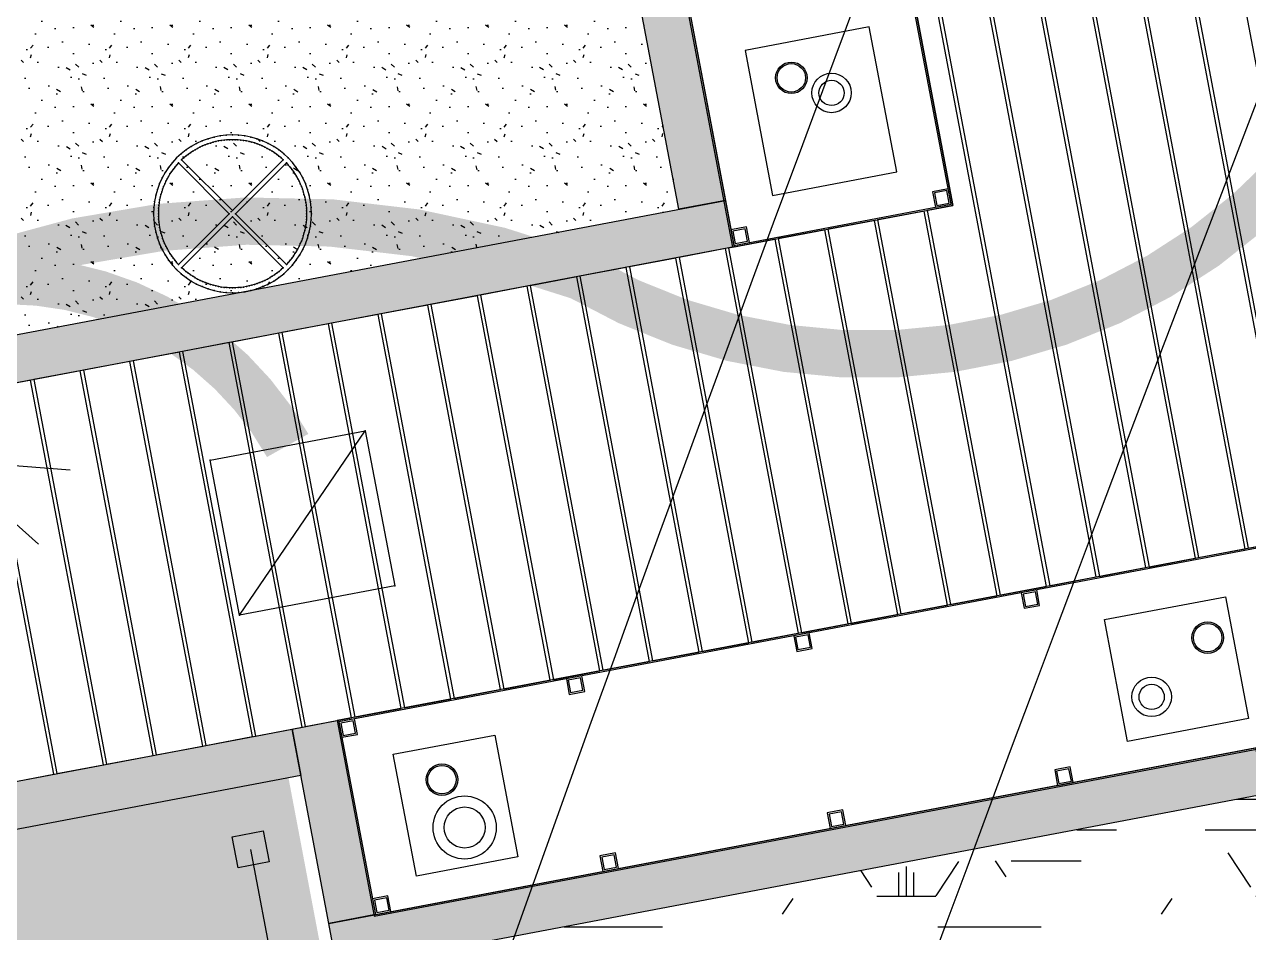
# Model space of a CAD drawing. Header units: metres. Extents: x 1841041 to 1841282, y 5171502 to 5171751.
# Drawn here: x 1841187.043 to 1841190.92, y 5171552.328 to 5171555.205 of the extents above; entities that cross this region are included whole.
import ezdxf
from ezdxf.lldxf.tags import DXFTag

# ---------------------------------------------------------------- set-up
doc = ezdxf.new("R2010")
doc.units = ezdxf.units.M
doc.header["$PDSIZE"] = -0.004
for name, color, linetype, true_color in [('DWG_280-140115-P - Général', 7, 'Continuous', 0x999999), ('SA - ARRO-emmerg', 4, 'Continuous', 0x00ffff), ('SA - Bastaing bois', 7, 'Continuous', 0x993300), ('SA - EBC', 7, 'Continuous', 0x4f7f3f), ('SA - ECL-emmerg', 6, 'Continuous', 0xff00ff), ('SA - ECL-réso', 6, 'Eclairage public', 0xff00ff), ('SA - Limite terrain', 1, 'LIMITE_CADASTRALE', 0xff0000), ('SA - platelage bois', 7, 'Continuous', 0x993300), ('SA - Sedum', 7, 'Continuous', 0x808000), ('SA - vivaces 1', 7, 'Continuous', 0x3366ff), ('SA - vivaces 6', 7, 'Continuous', 0x99cc00)]:
    doc.layers.add(name, color=color, linetype=linetype, true_color=true_color)
doc.layers.add('SA - Bâtiment C', color=7, linetype='Continuous')
doc.layers.add('SA - habillage acier', color=7, linetype='Continuous')
doc.styles.add('Lignes', font='arial.ttf', dxfattribs={"height": 0.35})
tags = doc.linetypes.add('CACHE2', pattern=[4.7625, 3.175, -1.5875]).pattern_tags.tags
tags[6:7] = [DXFTag(74, 4), DXFTag(75, 0), DXFTag(340, '0'), DXFTag(46, 0.0), DXFTag(50, 0.0), DXFTag(44, 0.0), DXFTag(45, 0.0)]
tags[4:5] = [DXFTag(74, 4), DXFTag(75, 0), DXFTag(340, '0'), DXFTag(46, 0.0), DXFTag(50, 0.0), DXFTag(44, 0.0), DXFTag(45, 0.0)]
tags = doc.linetypes.add('Eclairage public', pattern='A,5,-0.25,["ECL",Lignes,S=1,R=0,X=0,Y=-0.18],-1.25', length=6.5).pattern_tags.tags
tags[15:16] = [DXFTag(74, 4), DXFTag(75, 0), DXFTag(340, '0'), DXFTag(46, 0.0), DXFTag(50, 0.0), DXFTag(44, 0.0), DXFTag(45, 0.0)]
tags[4:5] = [DXFTag(74, 4), DXFTag(75, 0), DXFTag(340, '0'), DXFTag(46, 0.0), DXFTag(50, 0.0), DXFTag(44, 0.0), DXFTag(45, 0.0)]
tags = doc.linetypes.add('LIMITE_CADASTRALE', pattern=[13, 8, -2, 1, -2]).pattern_tags.tags
tags[10:11] = [DXFTag(74, 4), DXFTag(75, 0), DXFTag(340, '0'), DXFTag(46, 0.0), DXFTag(50, 0.0), DXFTag(44, 0.0), DXFTag(45, 0.0)]
tags[8:9] = [DXFTag(74, 4), DXFTag(75, 0), DXFTag(340, '0'), DXFTag(46, 0.0), DXFTag(50, 0.0), DXFTag(44, 0.0), DXFTag(45, 0.0)]
tags[6:7] = [DXFTag(74, 4), DXFTag(75, 0), DXFTag(340, '0'), DXFTag(46, 0.0), DXFTag(50, 0.0), DXFTag(44, 0.0), DXFTag(45, 0.0)]
tags[4:5] = [DXFTag(74, 4), DXFTag(75, 0), DXFTag(340, '0'), DXFTag(46, 0.0), DXFTag(50, 0.0), DXFTag(44, 0.0), DXFTag(45, 0.0)]
tags = doc.linetypes.add('STYLE_15', pattern=[0.833312, 0.5, -0.166624, 0.055544, -0.111144]).pattern_tags.tags
tags[10:11] = [DXFTag(74, 4), DXFTag(75, 0), DXFTag(340, '0'), DXFTag(46, 0.0), DXFTag(50, 0.0), DXFTag(44, 0.0), DXFTag(45, 0.0)]
tags[8:9] = [DXFTag(74, 4), DXFTag(75, 0), DXFTag(340, '0'), DXFTag(46, 0.0), DXFTag(50, 0.0), DXFTag(44, 0.0), DXFTag(45, 0.0)]
tags[6:7] = [DXFTag(74, 4), DXFTag(75, 0), DXFTag(340, '0'), DXFTag(46, 0.0), DXFTag(50, 0.0), DXFTag(44, 0.0), DXFTag(45, 0.0)]
tags[4:5] = [DXFTag(74, 4), DXFTag(75, 0), DXFTag(340, '0'), DXFTag(46, 0.0), DXFTag(50, 0.0), DXFTag(44, 0.0), DXFTag(45, 0.0)]

# ---------------------------------------------------------------- blocks, each defined once
blk = doc.blocks.new('Robinet quart de tour')
at = {"color": 0, "linetype": 'ByBlock', "flags": 128}
for points in [[(0.25, 0), (0.2492, 0.0196), (0.2469, 0.0391), (0.2431, 0.0584), (0.2377, 0.0773), (0.2309, 0.0957), (0.2227, 0.1135), (0.2131, 0.1306), (0.2022, 0.147), (0.1901, 0.1624), (0.1767, 0.1768), (0.1623, 0.1901), (0.1469, 0.2023), (0.1306, 0.2132), (0.1135, 0.2228), (0.0956, 0.231), (0.0772, 0.2378), (0.0583, 0.2431), (0.0391, 0.2469), (0.0196, 0.2492), (0, 0.25), (-0.0196, 0.2492), (-0.0391, 0.2469), (-0.0584, 0.2431), (-0.0773, 0.2378), (-0.0957, 0.231), (-0.1135, 0.2228), (-0.1306, 0.2132), (-0.147, 0.2023), (-0.1624, 0.1901), (-0.1768, 0.1768), (-0.1901, 0.1624), (-0.2023, 0.147), (-0.2132, 0.1306), (-0.2228, 0.1135), (-0.231, 0.0957), (-0.2378, 0.0773), (-0.2431, 0.0584), (-0.2469, 0.0391), (-0.2492, 0.0196), (-0.25, 0), (-0.2492, -0.0196), (-0.2469, -0.0391), (-0.2431, -0.0583), (-0.2378, -0.0772), (-0.231, -0.0956), (-0.2228, -0.1135), (-0.2132, -0.1306), (-0.2023, -0.1469), (-0.1901, -0.1623), (-0.1768, -0.1767), (-0.1624, -0.1901), (-0.147, -0.2022), (-0.1306, -0.2131), (-0.1135, -0.2227), (-0.0957, -0.2309), (-0.0773, -0.2377), (-0.0584, -0.2431), (-0.0391, -0.2469), (-0.0196, -0.2492), (0, -0.25), (0.0196, -0.2492), (0.0391, -0.2469), (0.0583, -0.2431), (0.0772, -0.2377), (0.0956, -0.2309), (0.1135, -0.2227), (0.1306, -0.2131), (0.1469, -0.2022), (0.1623, -0.1901), (0.1767, -0.1767), (0.1901, -0.1623), (0.2022, -0.1469), (0.2131, -0.1306), (0.2227, -0.1135), (0.2309, -0.0956), (0.2377, -0.0772), (0.2431, -0.0583), (0.2469, -0.0391), (0.2492, -0.0196)], [(-0.1609, 0.1709), (-0.0002, 0.0102), (0.1607, 0.1711), (0.1541, 0.177), (0.1473, 0.1827), (0.1403, 0.1882), (0.1331, 0.1933), (0.1257, 0.1982), (0.1182, 0.2028), (0.1104, 0.2071), (0.1025, 0.2111), (0.0945, 0.2149), (0.0863, 0.2183), (0.078, 0.2214), (0.0696, 0.2242), (0.0611, 0.2266), (0.0525, 0.2288), (0.0439, 0.2306), (0.0351, 0.2321), (0.0264, 0.2333), (0.0175, 0.2341), (0.0087, 0.2346), (-0.0002, 0.2347), (-0.009, 0.2346), (-0.0179, 0.2341), (-0.0267, 0.2332), (-0.0355, 0.2321), (-0.0442, 0.2306), (-0.0529, 0.2287), (-0.0615, 0.2266), (-0.07, 0.2241), (-0.0784, 0.2213), (-0.0867, 0.2182), (-0.0948, 0.2147), (-0.1029, 0.211), (-0.1107, 0.207), (-0.1185, 0.2027), (-0.126, 0.1981), (-0.1334, 0.1932), (-0.1406, 0.188), (-0.1476, 0.1825), (-0.1544, 0.1768)], [(-0.1711, -0.1607), (-0.0102, 0.0002), (-0.1709, 0.1609), (-0.1768, 0.1544), (-0.1825, 0.1476), (-0.188, 0.1406), (-0.1932, 0.1334), (-0.1981, 0.126), (-0.2027, 0.1185), (-0.207, 0.1107), (-0.211, 0.1029), (-0.2147, 0.0948), (-0.2182, 0.0867), (-0.2213, 0.0784), (-0.2241, 0.07), (-0.2266, 0.0615), (-0.2287, 0.0529), (-0.2306, 0.0442), (-0.2321, 0.0355), (-0.2332, 0.0267), (-0.2341, 0.0179), (-0.2346, 0.009), (-0.2347, 0.0002), (-0.2346, -0.0087), (-0.2341, -0.0175), (-0.2333, -0.0264), (-0.2321, -0.0351), (-0.2306, -0.0439), (-0.2288, -0.0525), (-0.2266, -0.0611), (-0.2242, -0.0696), (-0.2214, -0.078), (-0.2183, -0.0863), (-0.2149, -0.0945), (-0.2111, -0.1025), (-0.2071, -0.1104), (-0.2028, -0.1182), (-0.1982, -0.1257), (-0.1933, -0.1331), (-0.1882, -0.1403), (-0.1827, -0.1473), (-0.177, -0.1541)], [(0.1709, 0.1609), (0.1768, 0.1544), (0.1825, 0.1476), (0.188, 0.1406), (0.1931, 0.1334), (0.198, 0.126), (0.2026, 0.1184), (0.207, 0.1107), (0.211, 0.1028), (0.2147, 0.0948), (0.2182, 0.0866), (0.2213, 0.0783), (0.2241, 0.0699), (0.2265, 0.0614), (0.2287, 0.0528), (0.2305, 0.0441), (0.232, 0.0353), (0.2332, 0.0266), (0.234, 0.0177), (0.2345, 0.0089), (0.2347, 0), (0.2345, -0.0088), (0.234, -0.0177), (0.2332, -0.0265), (0.232, -0.0353), (0.2305, -0.044), (0.2287, -0.0527), (0.2265, -0.0613), (0.2241, -0.0698), (0.2213, -0.0782), (0.2182, -0.0865), (0.2147, -0.0947), (0.211, -0.1028), (0.207, -0.1107), (0.2026, -0.1184), (0.198, -0.126), (0.1931, -0.1333), (0.188, -0.1405), (0.1825, -0.1475), (0.1768, -0.1543), (0.1709, -0.1609), (0.0099, 0)], [(0.1609, -0.1709), (0.1543, -0.1768), (0.1475, -0.1825), (0.1405, -0.188), (0.1333, -0.1931), (0.126, -0.198), (0.1184, -0.2026), (0.1107, -0.207), (0.1028, -0.211), (0.0947, -0.2147), (0.0865, -0.2182), (0.0782, -0.2213), (0.0698, -0.2241), (0.0613, -0.2265), (0.0527, -0.2287), (0.044, -0.2305), (0.0353, -0.232), (0.0265, -0.2332), (0.0177, -0.234), (0.0088, -0.2345), (0, -0.2347), (-0.0089, -0.2345), (-0.0177, -0.234), (-0.0266, -0.2332), (-0.0353, -0.232), (-0.0441, -0.2305), (-0.0528, -0.2287), (-0.0614, -0.2265), (-0.0699, -0.2241), (-0.0783, -0.2213), (-0.0866, -0.2182), (-0.0948, -0.2147), (-0.1028, -0.211), (-0.1107, -0.207), (-0.1184, -0.2026), (-0.126, -0.198), (-0.1334, -0.1931), (-0.1406, -0.188), (-0.1476, -0.1825), (-0.1544, -0.1768), (-0.1609, -0.1709), (0, -0.0099)]]:
    blk.add_lwpolyline(points, close=True, dxfattribs=at)
at = {"color": 0, "linetype": 'ByBlock'}
for p in [(-0.0773, 0.2378), (-0.0773, 0.2378), (-0.0584, 0.2431), (-0.0584, 0.2431), (-0.0391, 0.2469), (-0.0391, 0.2469), (-0.0267, 0.2332), (-0.0267, 0.2332), (-0.0196, 0.2492), (-0.0196, 0.2492), (-0.0179, 0.2341), (-0.0179, 0.2341), (-0.009, 0.2346), (-0.009, 0.2346), (-0.0002, 0.2347), (-0.0002, 0.2347), (0, 0.25), (0, 0.25), (0.0087, 0.2346), (0.0087, 0.2346), (0.0175, 0.2341), (0.0175, 0.2341), (0.0196, 0.2492), (0.0196, 0.2492), (0.0264, 0.2333), (0.0264, 0.2333), (0.0391, 0.2469), (0.0391, 0.2469), (0.0583, 0.2431), (0.0583, 0.2431), (0.0772, 0.2378), (0.0772, 0.2378), (-0.147, 0.2023), (-0.147, 0.2023), (-0.1306, 0.2132), (-0.1306, 0.2132), (-0.126, 0.1981), (-0.126, 0.1981), (-0.1185, 0.2027), (-0.1185, 0.2027), (-0.1135, 0.2228), (-0.1135, 0.2228), (-0.1107, 0.207), (-0.1107, 0.207), (-0.1029, 0.211), (-0.1029, 0.211), (-0.0957, 0.231), (-0.0957, 0.231), (-0.0948, 0.2147), (-0.0948, 0.2147), (-0.0867, 0.2182), (-0.0867, 0.2182), (-0.0784, 0.2213), (-0.0784, 0.2213), (-0.07, 0.2241), (-0.07, 0.2241), (-0.0615, 0.2266), (-0.0615, 0.2266), (-0.0529, 0.2287), (-0.0529, 0.2287), (-0.0442, 0.2306), (-0.0442, 0.2306), (-0.0355, 0.2321), (-0.0355, 0.2321), (0.0351, 0.2321), (0.0351, 0.2321), (0.0439, 0.2306), (0.0439, 0.2306), (0.0525, 0.2288), (0.0525, 0.2288), (0.0611, 0.2266), (0.0611, 0.2266), (0.0696, 0.2242), (0.0696, 0.2242), (0.078, 0.2214), (0.078, 0.2214), (0.0863, 0.2183), (0.0863, 0.2183), (0.0945, 0.2149), (0.0945, 0.2149), (0.0956, 0.231), (0.0956, 0.231), (0.1025, 0.2111), (0.1025, 0.2111), (0.1104, 0.2071), (0.1104, 0.2071), (0.1135, 0.2228), (0.1135, 0.2228), (0.1182, 0.2028), (0.1182, 0.2028), (0.1257, 0.1982), (0.1257, 0.1982), (0.1306, 0.2132), (0.1306, 0.2132), (0.1469, 0.2023), (0.1469, 0.2023), (-0.1901, 0.1624), (-0.1901, 0.1624), (-0.1768, 0.1768), (-0.1768, 0.1768), (-0.1709, 0.1609), (-0.1709, 0.1609), (-0.1624, 0.1901), (-0.1624, 0.1901), (-0.1609, 0.1709), (-0.1609, 0.1709), (-0.1544, 0.1768), (-0.1544, 0.1768), (-0.1476, 0.1825), (-0.1476, 0.1825), (-0.1406, 0.188), (-0.1406, 0.188), (-0.1334, 0.1932), (-0.1334, 0.1932), (0.1331, 0.1933), (0.1331, 0.1933), (0.1403, 0.1882), (0.1403, 0.1882), (0.1473, 0.1827), (0.1473, 0.1827), (0.1541, 0.177), (0.1541, 0.177), (0.1607, 0.1711), (0.1607, 0.1711), (0.1623, 0.1901), (0.1623, 0.1901), (0.1709, 0.1609), (0.1709, 0.1609), (0.1767, 0.1768), (0.1767, 0.1768), (0.1901, 0.1624), (0.1901, 0.1624), (-0.2132, 0.1306), (-0.2132, 0.1306), (-0.2027, 0.1185), (-0.2027, 0.1185), (-0.2023, 0.147), (-0.2023, 0.147), (-0.1981, 0.126), (-0.1981, 0.126), (-0.1932, 0.1334), (-0.1932, 0.1334), (-0.188, 0.1406), (-0.188, 0.1406), (-0.1825, 0.1476), (-0.1825, 0.1476), (-0.1768, 0.1544), (-0.1768, 0.1544), (0.1768, 0.1544), (0.1768, 0.1544), (0.1825, 0.1476), (0.1825, 0.1476), (0.188, 0.1406), (0.188, 0.1406), (0.1931, 0.1334), (0.1931, 0.1334), (0.198, 0.126), (0.198, 0.126), (0.2022, 0.147), (0.2022, 0.147), (0.2026, 0.1184), (0.2026, 0.1184), (0.2131, 0.1306), (0.2131, 0.1306), (-0.231, 0.0957), (-0.231, 0.0957), (-0.2228, 0.1135), (-0.2228, 0.1135), (-0.2213, 0.0784), (-0.2213, 0.0784), (-0.2182, 0.0867), (-0.2182, 0.0867), (-0.2147, 0.0948), (-0.2147, 0.0948), (-0.211, 0.1029), (-0.211, 0.1029), (-0.207, 0.1107), (-0.207, 0.1107), (0.207, 0.1107), (0.207, 0.1107), (0.211, 0.1028), (0.211, 0.1028), (0.2147, 0.0948), (0.2147, 0.0948), (0.2182, 0.0866), (0.2182, 0.0866), (0.2213, 0.0783), (0.2213, 0.0783), (0.2227, 0.1135), (0.2227, 0.1135), (0.2309, 0.0957), (0.2309, 0.0957), (-0.2469, 0.0391), (-0.2469, 0.0391), (-0.2431, 0.0584), (-0.2431, 0.0584), (-0.2378, 0.0773), (-0.2378, 0.0773), (-0.2306, 0.0442), (-0.2306, 0.0442), (-0.2287, 0.0529), (-0.2287, 0.0529), (-0.2266, 0.0615), (-0.2266, 0.0615), (-0.2241, 0.07), (-0.2241, 0.07), (0.2241, 0.0699), (0.2241, 0.0699), (0.2265, 0.0614), (0.2265, 0.0614), (0.2287, 0.0528), (0.2287, 0.0528), (0.2305, 0.0441), (0.2305, 0.0441), (0.2377, 0.0773), (0.2377, 0.0773), (0.2431, 0.0584), (0.2431, 0.0584), (0.2469, 0.0391), (0.2469, 0.0391), (-0.25, 0), (-0.25, 0), (-0.2492, 0.0196), (-0.2492, 0.0196), (-0.2347, 0.0002), (-0.2347, 0.0002), (-0.2346, 0.009), (-0.2346, 0.009), (-0.2341, 0.0179), (-0.2341, 0.0179), (-0.2332, 0.0267), (-0.2332, 0.0267), (-0.2321, 0.0355), (-0.2321, 0.0355), (-0.0102, 0.0002), (-0.0102, 0.0002), (-0.0002, 0.0102), (-0.0002, 0.0102), (0.0099, 0), (0.0099, 0), (0.232, 0.0353), (0.232, 0.0353), (0.2332, 0.0266), (0.2332, 0.0266), (0.234, 0.0177), (0.234, 0.0177), (0.2345, 0.0089), (0.2345, 0.0089), (0.2347, 0), (0.2347, 0), (0.2492, 0.0196), (0.2492, 0.0196), (0.25, 0), (0.25, 0), (-0.2492, -0.0196), (-0.2492, -0.0196), (-0.2346, -0.0087), (-0.2346, -0.0087), (-0.2341, -0.0175), (-0.2341, -0.0175), (-0.2333, -0.0264), (-0.2333, -0.0264), (-0.2321, -0.0351), (-0.2321, -0.0351), (0, -0.0099), (0, -0.0099), (0.232, -0.0353), (0.232, -0.0353), (0.2332, -0.0265), (0.2332, -0.0265), (0.234, -0.0177), (0.234, -0.0177), (0.2345, -0.0088), (0.2345, -0.0088), (0.2492, -0.0196), (0.2492, -0.0196), (-0.2469, -0.0391), (-0.2469, -0.0391), (-0.2431, -0.0583), (-0.2431, -0.0583), (-0.2378, -0.0772), (-0.2378, -0.0772), (-0.2306, -0.0439), (-0.2306, -0.0439), (-0.2288, -0.0525), (-0.2288, -0.0525), (-0.2266, -0.0611), (-0.2266, -0.0611), (-0.2242, -0.0696), (-0.2242, -0.0696), (0.2241, -0.0698), (0.2241, -0.0698), (0.2265, -0.0613), (0.2265, -0.0613), (0.2287, -0.0527), (0.2287, -0.0527), (0.2305, -0.044), (0.2305, -0.044), (0.2377, -0.0772), (0.2377, -0.0772), (0.2431, -0.0583), (0.2431, -0.0583), (0.2469, -0.0391), (0.2469, -0.0391), (-0.231, -0.0956), (-0.231, -0.0956), (-0.2228, -0.1135), (-0.2228, -0.1135), (-0.2214, -0.078), (-0.2214, -0.078), (-0.2183, -0.0863), (-0.2183, -0.0863), (-0.2149, -0.0945), (-0.2149, -0.0945), (-0.2111, -0.1025), (-0.2111, -0.1025), (-0.2071, -0.1104), (-0.2071, -0.1104), (0.207, -0.1107), (0.207, -0.1107), (0.211, -0.1028), (0.211, -0.1028), (0.2147, -0.0947), (0.2147, -0.0947), (0.2182, -0.0865), (0.2182, -0.0865), (0.2213, -0.0782), (0.2213, -0.0782), (0.2227, -0.1135), (0.2227, -0.1135), (0.2309, -0.0956), (0.2309, -0.0956), (-0.2132, -0.1306), (-0.2132, -0.1306), (-0.2028, -0.1182), (-0.2028, -0.1182), (-0.2023, -0.1469), (-0.2023, -0.1469), (-0.1982, -0.1257), (-0.1982, -0.1257), (-0.1933, -0.1331), (-0.1933, -0.1331), (-0.1882, -0.1403), (-0.1882, -0.1403), (-0.1827, -0.1473), (-0.1827, -0.1473), (-0.177, -0.1541), (-0.177, -0.1541), (0.1768, -0.1543), (0.1768, -0.1543), (0.1825, -0.1475), (0.1825, -0.1475), (0.188, -0.1405), (0.188, -0.1405), (0.1931, -0.1333), (0.1931, -0.1333), (0.198, -0.126), (0.198, -0.126), (0.2022, -0.1469), (0.2022, -0.1469), (0.2026, -0.1184), (0.2026, -0.1184), (0.2131, -0.1306), (0.2131, -0.1306), (-0.1901, -0.1623), (-0.1901, -0.1623), (-0.1768, -0.1767), (-0.1768, -0.1767), (-0.1711, -0.1607), (-0.1711, -0.1607), (-0.1624, -0.1901), (-0.1624, -0.1901), (-0.1609, -0.1709), (-0.1609, -0.1709), (-0.1544, -0.1768), (-0.1544, -0.1768), (-0.1476, -0.1825), (-0.1476, -0.1825), (-0.1406, -0.188), (-0.1406, -0.188), (-0.1334, -0.1931), (-0.1334, -0.1931), (0.1333, -0.1931), (0.1333, -0.1931), (0.1405, -0.188), (0.1405, -0.188), (0.1475, -0.1825), (0.1475, -0.1825), (0.1543, -0.1768), (0.1543, -0.1768), (0.1609, -0.1709), (0.1609, -0.1709), (0.1623, -0.1901), (0.1623, -0.1901), (0.1709, -0.1609), (0.1709, -0.1609), (0.1767, -0.1767), (0.1767, -0.1767), (0.1901, -0.1623), (0.1901, -0.1623), (-0.147, -0.2022), (-0.147, -0.2022), (-0.1306, -0.2131), (-0.1306, -0.2131), (-0.126, -0.198), (-0.126, -0.198), (-0.1184, -0.2026), (-0.1184, -0.2026), (-0.1135, -0.2227), (-0.1135, -0.2227), (-0.1107, -0.207), (-0.1107, -0.207), (-0.1028, -0.211), (-0.1028, -0.211), (-0.0957, -0.2309), (-0.0957, -0.2309), (-0.0948, -0.2147), (-0.0948, -0.2147), (-0.0866, -0.2182), (-0.0866, -0.2182), (-0.0783, -0.2213), (-0.0783, -0.2213), (-0.0699, -0.2241), (-0.0699, -0.2241), (-0.0614, -0.2265), (-0.0614, -0.2265), (-0.0528, -0.2287), (-0.0528, -0.2287), (-0.0441, -0.2305), (-0.0441, -0.2305), (-0.0353, -0.232), (-0.0353, -0.232), (0.0353, -0.232), (0.0353, -0.232), (0.044, -0.2305), (0.044, -0.2305), (0.0527, -0.2287), (0.0527, -0.2287), (0.0613, -0.2265), (0.0613, -0.2265), (0.0698, -0.2241), (0.0698, -0.2241), (0.0782, -0.2213), (0.0782, -0.2213), (0.0865, -0.2182), (0.0865, -0.2182), (0.0947, -0.2147), (0.0947, -0.2147), (0.0956, -0.2309), (0.0956, -0.2309), (0.1028, -0.211), (0.1028, -0.211), (0.1107, -0.207), (0.1107, -0.207), (0.1135, -0.2227), (0.1135, -0.2227), (0.1184, -0.2026), (0.1184, -0.2026), (0.126, -0.198), (0.126, -0.198), (0.1306, -0.2131), (0.1306, -0.2131), (0.1469, -0.2022), (0.1469, -0.2022), (-0.0773, -0.2377), (-0.0773, -0.2377), (-0.0584, -0.2431), (-0.0584, -0.2431), (-0.0391, -0.2469), (-0.0391, -0.2469), (-0.0266, -0.2332), (-0.0266, -0.2332), (-0.0196, -0.2492), (-0.0196, -0.2492), (-0.0177, -0.234), (-0.0177, -0.234), (-0.0089, -0.2345), (-0.0089, -0.2345), (0, -0.2347), (0, -0.2347), (0, -0.25), (0, -0.25), (0.0088, -0.2345), (0.0088, -0.2345), (0.0177, -0.234), (0.0177, -0.234), (0.0196, -0.2492), (0.0196, -0.2492), (0.0265, -0.2332), (0.0265, -0.2332), (0.0391, -0.2469), (0.0391, -0.2469), (0.0583, -0.2431), (0.0583, -0.2431), (0.0772, -0.2377), (0.0772, -0.2377)]:
    blk.add_point(p, dxfattribs=at)
blk = doc.blocks.new('218')
at = {"color": 0, "linetype": 'Continuous', "flags": 128}
blk.add_lwpolyline([(-0.39015, -0.39015), (0.39015, 0.39015), (0.39015, -0.39015)], close=True, dxfattribs=at)
blk.add_lwpolyline([(-0.39015, -0.39015), (-0.39015, 0.39015), (0.39015, 0.39015)], dxfattribs=at)
at = {"color": 0, "linetype": 'Continuous'}
for p in [(-0.39015, 0.39015), (-0.39015, 0.39015), (0.39015, 0.39015), (0.39015, 0.39015), (0.39015, 0.39015), (0.39015, 0.39015), (-0.39015, -0.39015), (-0.39015, -0.39015), (-0.39015, -0.39015), (-0.39015, -0.39015), (0.39015, -0.39015), (0.39015, -0.39015)]:
    blk.add_point(p, dxfattribs=at)

msp = doc.modelspace()

# ---------------------------------------------------------------- hatches: boundary and pattern name
at = {"layer": 'SA - Bâtiment C'}
h = msp.add_hatch(color=0, dxfattribs=at)
h.paths.add_polyline_path([(1841189.5206, 5171555.0451, -1), (1841189.4224, 5171555.0265, -1)])
h.paths.add_polyline_path([(1841189.5157, 5171555.0442, 1), (1841189.4273, 5171555.0274, 1)])
h = msp.add_hatch(color=0, dxfattribs=at)
h.paths.add_polyline_path([(1841190.8392, 5171553.2717, -1), (1841190.7409, 5171553.2531, -1)])
h.paths.add_polyline_path([(1841190.8343, 5171553.2708, 1), (1841190.7459, 5171553.254, 1)])
h = msp.add_hatch(color=0, dxfattribs=at)
h.paths.add_polyline_path([(1841188.4142, 5171552.8219, -1), (1841188.3159, 5171552.8033, -1)])
h.paths.add_polyline_path([(1841188.4093, 5171552.821, 1), (1841188.3209, 5171552.8043, 1)])
at = {"layer": 'SA - EBC'}
h = msp.add_hatch(dxfattribs=at)
h.set_pattern_fill('_USER', color=256, scale=0.75, angle=-315, style=0, pattern_type=0)
h.set_pattern_definition([(-315, (0, 0), (-0.53033008589, 0.53033008589), [])])
h.paths.add_polyline_path([(1841240.5342, 5171532.5167), (1841223.8581, 5171528.2481), (1841224.0097, 5171523.7354), (1841215.5463, 5171521.1875), (1841206.8672, 5171520.73), (1841199.2878, 5171522.0787, -0.324865), (1841192.3362, 5171537.7623, -0.281489), (1841198.5927, 5171544.3478), (1841208.0187, 5171546.0887, 0.169529), (1841223.0267, 5171552.9036, 0.334069), (1841223.9329, 5171558.3844, 0.093266), (1841218.1064, 5171565.7848, 0.153139), (1841209.9153, 5171569.3832), (1841196.4605, 5171570.7475), (1841184.6387, 5171572.6656, -0.164253), (1841172.8676, 5171578.8906), (1841170.8744, 5171582.9688), (1841169.2096, 5171588.2339), (1841165.8412, 5171613.2283, 0.439037), (1841171.5195, 5171626.789, -0.093363), (1841170.0247, 5171632.7761, 0.104272), (1841169.1657, 5171635.9257), (1841165.4193, 5171643.5269), (1841173.0074, 5171649.253), (1841177.0456, 5171643.7179), (1841174.916, 5171642.1403), (1841179.5367, 5171635.9048, -0.200983), (1841180.5587, 5171631.7471), (1841180.2922, 5171622.5755), (1841180.7773, 5171620.6485), (1841185.185, 5171612.5773), (1841196.9584, 5171597.3711), (1841207.5565, 5171599.2149, 0.121418), (1841225.0872, 5171583.2677, 0.010183), (1841229.8758, 5171580.7983), (1841223.3758, 5171579.9774), (1841224.0107, 5171569.3768), (1841231.451, 5171569.4027), (1841238.9144, 5171543.8258), (1841240.9558, 5171534.5858)])
at = {"layer": 'SA - Sedum'}
h = msp.add_hatch(dxfattribs=at)
h.set_pattern_fill('PELOUSE3', color=256, scale=0.3, style=0, pattern_type=2)
h.set_pattern_definition([(74.475889, (0, 0), (-0.75000003016, 2.700000109), [0.450000018, -2.3522313491]), (74.475889, (0.75, 0.9), (-0.75000003016, 2.700000109), [0.450000018, -2.3522313491]), (74.475889, (1.5, 1.8), (-0.75000003016, 2.700000109), [0.450000018, -2.3522313491]), (105.524111, (0, 0), (-1.50000006062, 8e-11), [0.300000012, -2.5022313551]), (105.524111, (0.75, 0.9), (-1.50000006062, 8e-11), [0.300000012, -2.5022313551]), (105.524111, (1.5, 1.8), (-1.50000006062, 8e-11), [0.300000012, -2.5022313551]), (0, (0.0906, 0.0968), (0.75000003, 0.900000036), [0, -1.50000006]), (0, (0.2936, 0.2144), (0.75000003, 0.900000036), [0, -1.50000006]), (0, (0.2343, 0.3761), (0.75000003, 0.900000036), [0, -1.50000006]), (0, (0.4654, 0.3981), (0.75000003, 0.900000036), [0, -1.50000006]), (0, (0.328, 0.75825), (0.75000003, 0.900000036), [0, -1.50000006]), (0, (0.0737, 0.4309), (0.75000003, 0.900000036), [0, -1.50000006]), (0, (0.0562, 0.4937), (0.75000003, 0.900000036), [0, -1.50000006]), (0, (0.0063, 0.75825), (0.75000003, 0.900000036), [0, -1.50000006]), (0, (-0.15615, 0.0527), (0.75000003, 0.900000036), [0, -1.50000006]), (0, (-0.17175, 0.1997), (0.75000003, 0.900000036), [0, -1.50000006]), (0, (-0.2936, 0.038), (0.75000003, 0.900000036), [0, -1.50000006]), (0, (-0.3248, 0.2585), (0.75000003, 0.900000036), [0, -1.50000006]), (0, (-0.22485, 0.3981), (0.75000003, 0.900000036), [0, -1.50000006]), (0, (-0.2655, 0.53775), (0.75000003, 0.900000036), [0, -1.50000006]), (0, (-0.38415, 0.71415), (0.75000003, 0.900000036), [0, -1.50000006]), (0, (-0.0812, 0.5817), (0.75000003, 0.900000036), [0, -1.50000006]), (0, (-0.506, 0.4128), (0.75000003, 0.900000036), [0, -1.50000006]), (0, (-0.5497, 0.1335), (0.75000003, 0.900000036), [0, -1.50000006]), (0, (-0.2247, -0.0869), (0.75000003, 0.900000036), [0, -1.50000006]), (0, (-0.0312, -0.1457), (0.75000003, 0.900000036), [0, -1.50000006]), (0, (-0.1624, -0.3074), (0.75000003, 0.900000036), [0, -1.50000006]), (0, (0.3155, -0.2927), (0.75000003, 0.900000036), [0, -1.50000006]), (0, (0.1093, -0.0649), (0.75000003, 0.900000036), [0, -1.50000006]), (0, (0.2936, -0.0208), (0.75000003, 0.900000036), [0, -1.50000006])])
h.paths.add_polyline_path([(1841184.9559, 5171560.2708), (1841198.1755, 5171562.7743), (1841200.8159, 5171548.8321), (1841187.5962, 5171546.3286), (1841186.4196, 5171552.5415), (1841187.8793, 5171552.818), (1841188.6799, 5171548.5902), (1841198.016, 5171550.3582), (1841196.1233, 5171560.3523), (1841188.2708, 5171558.8652), (1841188.8252, 5171555.9375), (1841185.8818, 5171555.3812)])
at = {"layer": 'SA - vivaces 1', "true_color": 0x3366ff}
h = msp.add_hatch(dxfattribs=at)
h.set_pattern_fill('PELOUSE6', color=150, scale=0.1, style=0, pattern_type=2)
h.set_pattern_definition([(0, (65.7234, -33.6088), (0, 0.600000006), [0.18750000187, -1.01250001012]), (90, (65.7937, -33.6088), (-1.200000012, 7e-17), [0.07500000075, -0.52500000525]), (90, (65.8406, -33.6088), (-1.200000012, 7e-17), [0.07500000075, -0.52500000525]), (90, (65.8172, -33.6088), (-1.200000012, 7e-17), [0.09375000094, -0.50625000506]), (123.69006753, (65.7703, -33.6088), (-1.20000001082, 1.200000009543), [0.0600000006, -2.10373078604]), (56.30993247, (65.86405, -33.6088), (4.2e-11, 0.600000006477), [0.0600000006, -2.10373078604]), (56.30993247, (65.91092, -33.6088), (4.2e-11, 0.600000006477), [0.1300000013, -2.03333078533]), (123.69006753, (65.72342, -33.6088), (-1.20000001082, 1.200000009543), [0.1300000013, -2.03333078533]), (0, (66.14875, -33.4963), (0, 0.600000006), [0.22212275422, -0.97787725778]), (0, (66.0704, -33.3988), (0, 0.600000006), [0.41405044514, -0.280479276805, 0.215371592154, -0.2900986969]), (0, (65.9929, -33.3013), (0, 0.600000006), [0.597399744974, -0.231437308314, 0.147393505474, -0.22376945324]), (0, (65.91495, -33.2038), (0, 0.600000006), [0.50230571202, -0.69769429998]), (0, (65.9164, -33.1063), (0, 0.600000006), [0.32784869528, -0.87215131672])])
h.paths.add_polyline_path([(1841190.9699, 5171552.7662), (1841188.1824, 5171552.2383), (1841188.4988, 5171550.568), (1841191.2862, 5171551.0959)])
at = {"layer": 'SA - vivaces 6', "true_color": 0x99cc00}
h = msp.add_hatch(dxfattribs=at)
h.set_pattern_fill('SABLE', color=62, scale=0.25, style=0, pattern_type=2)
h.set_pattern_definition([(0, (82.48025, -22.75769), (0, 0.25), [0, -0.25]), (0, (82.51025, -22.79769), (0, 0.25), [0, -0.25]), (0, (82.49775, -22.85769), (0, 0.25), [0, -0.25]), (0, (82.58525, -22.91519), (0, 0.25), [0, -0.25]), (0, (82.57775, -22.82519), (0, 0.25), [0, -0.25]), (0, (82.64525, -22.76519), (0, 0.25), [0, -0.25]), (0, (82.55775, -22.74769), (0, 0.25), [0, -0.25]), (0, (82.66275, -22.85019), (0, 0.25), [0, -0.25]), (0, (82.65025, -22.93019), (0, 0.25), [0, -0.25]), (0, (82.46525, -22.96769), (0, 0.25), [0, -0.25]), (0, (82.51025, -22.91769), (0, 0.25), [0, -0.25]), (0, (82.54525, -22.96519), (0, 0.25), [0, -0.25]), (0, (82.69775, -22.80519), (0, 0.25), [0, -0.25]), (0, (82.61775, -22.86769), (0, 0.25), [0, -0.25]), (0, (82.59775, -22.78519), (0, 0.25), [0, -0.25]), (0, (82.64025, -22.80769), (0, 0.25), [0, -0.25]), (0, (82.55025, -22.87519), (0, 0.25), [0, -0.25]), (0, (82.62025, -22.74019), (0, 0.25), [0, -0.25]), (0, (82.69775, -22.88769), (0, 0.25), [0, -0.25]), (0, (82.69025, -22.96269), (0, 0.25), [0, -0.25]), (75.9627444784, (82.502746, -22.832686), (-0.25001333104525, -0.7499955307975), [0.0103, -1.020475]), (329.0382025877, (82.545246, -22.780186), (-0.7500169810103, 0.499974406785), [0.014575, -1.44315]), (338.1997977319, (82.617746, -22.837686), (0.75000529427237, -0.24998429906346), [0.013475, -1.332825]), (149.0377816694, (82.620246, -22.957686), (0.75001330818736, -0.49997991683252), [0.014575, -1.44315]), (53.1303763425, (82.542746, -22.925186), (0.4999964134955, 0.7500023909906), [0.0125, -1.2375]), (315.000736607, (82.67525, -22.74519), (0.2500000773416, 3.2140555e-06), [0.01415, -0.3394]), (101.310397335, (82.657746, -22.900186), (-0.2500080881664, 0.99999801799175), [0.01275, -1.262]), (323.1310077199, (82.472746, -22.890186), (0.7500079007132, -0.4999881487273), [0.0125, -1.2375]), (315.000736607, (82.50275, -22.73269), (0.2500000773416, 3.2140555e-06), [0.0106, -0.34295])])
h.paths.add_polyline_path([(1841188.8923, 5171555.7985), (1841189.1167, 5171554.6196), (1841186.3785, 5171554.1011), (1841186.1552, 5171555.2801)])

# ---------------------------------------------------------------- linework, layer by layer
at = {"layer": 'DWG_280-140115-P - Général', "color": 8, "linetype": 'STYLE_15', "ltscale": 10, "true_color": 0x808080, "elevation": 0, "flags": 128}
for points in [[(1841178.7944, 5171511.6518, -0.068959), (1841193.2241, 5171564.1042, -0.008808), (1841215.3219, 5171619.1502, -0.045205), (1841239.7044, 5171671.4719)], [(1841179.8975, 5171513.3168, -0.064022), (1841193.7812, 5171561.912, -0.008808), (1841215.879, 5171616.958, -0.045205), (1841240.2615, 5171669.2797)], [(1841181.2579, 5171510.3941, -0.067016), (1841195.4819, 5171561.3279, -0.008808), (1841217.5797, 5171616.3739, -0.045205), (1841241.9622, 5171668.6956)]]:
    msp.add_lwpolyline(points, format="xyb", dxfattribs=at)
at = {"layer": 'SA - Bastaing bois', "color": 30, "linetype": 'CACHE2', "ltscale": 0.25, "true_color": 0xff6600, "const_width": 0.15, "elevation": 0, "flags": 128}
for points in [[(1841188.938, 5171555.9598), (1841189.1892, 5171554.6333)], [(1841189.2769, 5171554.5736), (1841186.3925, 5171554.0274)], [(1841190.9559, 5171552.8399), (1841188.0208, 5171552.2841)]]:
    msp.add_lwpolyline(points, dxfattribs=at)
at = {"layer": 'SA - Bastaing bois', "color": 30, "true_color": 0xff6600, "elevation": 0, "flags": 128}
for points in [[(1841188.8643, 5171555.9458), (1841189.0117, 5171555.9737), (1841189.2629, 5171554.6472), (1841189.1155, 5171554.6194)], [(1841186.3785, 5171554.1011), (1841189.2629, 5171554.6473), (1841189.2908, 5171554.5), (1841186.4064, 5171553.9537)], [(1841188.0069, 5171552.3574), (1841190.942, 5171552.9135), (1841190.9699, 5171552.7662), (1841188.0347, 5171552.2104)]]:
    msp.add_lwpolyline(points, close=True, dxfattribs=at)
at = {"layer": 'SA - Bastaing bois', "linetype": 'CACHE2', "ltscale": 0.25, "const_width": 0.15, "elevation": 0, "flags": 128}
for points in [[(1841187.9642, 5171552.9867), (1841188.0807, 5171552.3717)], [(1841187.9043, 5171552.899), (1841186.0128, 5171552.5408)]]:
    msp.add_lwpolyline(points, dxfattribs=at)
at = {"layer": 'SA - Bastaing bois', "elevation": 0, "flags": 128}
for points in [[(1841187.8904, 5171552.9727), (1841188.038, 5171553.0007), (1841188.1545, 5171552.3857), (1841188.0069, 5171552.3574)], [(1841185.9989, 5171552.6145), (1841187.8904, 5171552.9727), (1841187.9183, 5171552.8253), (1841186.0266, 5171552.4671)]]:
    msp.add_lwpolyline(points, close=True, dxfattribs=at)
at = {"layer": 'SA - Bâtiment C', "elevation": 0, "flags": 128}
msp.add_lwpolyline([(1841187.7593, 5171552.5917), (1841188.5599, 5171548.3639), (1841198.2497, 5171550.199), (1841196.2826, 5171560.586), (1841188.0759, 5171559.0328), (1841188.6303, 5171556.1055)], dxfattribs=at)
at = {"layer": 'SA - Bâtiment C', "linetype": 'CACHE2', "ltscale": 0.05, "elevation": 0, "flags": 128}
for points in [[(1841189.4125, 5171554.6635), (1841189.8056, 5171554.7379), (1841189.7185, 5171555.1973), (1841189.3255, 5171555.1229)], [(1841190.9194, 5171553.006), (1841190.5366, 5171552.9335), (1841190.4635, 5171553.3196), (1841190.8463, 5171553.3921)], [(1841188.2111, 5171552.8931), (1841188.5323, 5171552.9539), (1841188.6054, 5171552.5677), (1841188.2842, 5171552.5069)]]:
    msp.add_lwpolyline(points, close=True, dxfattribs=at)
at = {"layer": 'SA - Bâtiment C', "ltscale": 50.799999, "elevation": 0, "flags": 128}
msp.add_lwpolyline([(1841187.7991, 5171552.6501), (1841187.8177, 5171552.5519), (1841187.7195, 5171552.5332), (1841187.7009, 5171552.6315)], close=True, dxfattribs=at)
at = {"layer": 'SA - Bâtiment C'}
for centre, radius in [((1841189.4715, 5171555.0358), 0.05), ((1841189.4715, 5171555.0358), 0.045), ((1841190.7901, 5171553.2624), 0.05), ((1841190.7901, 5171553.2624), 0.045), ((1841188.3651, 5171552.8126), 0.05), ((1841188.3651, 5171552.8126), 0.045), ((1841188.437, 5171552.6611), 0.1), ((1841188.437, 5171552.6611), 0.065)]:
    msp.add_circle(centre, radius, dxfattribs=at)
at = {"layer": 'SA - Bâtiment C', "ltscale": 50}
for centre, radius in [((1841189.5991, 5171554.9879), 0.0625), ((1841189.5991, 5171554.9879), 0.04), ((1841190.6129, 5171553.0747), 0.0625), ((1841190.6129, 5171553.0747), 0.04)]:
    msp.add_circle(centre, radius, dxfattribs=at)
at = {"layer": 'SA - ECL-emmerg', "color": 6, "ltscale": 2, "true_color": 0xff00ff, "elevation": 0, "flags": 128}
for points in [[(1841186.8889, 5171553.8169), (1841187.188, 5171553.7938)], [(1841187.0879, 5171553.5584), (1841186.8639, 5171553.758)]]:
    msp.add_lwpolyline(points, dxfattribs=at)
at = {"layer": 'SA - ECL-réso', "ltscale": 0.5, "const_width": 0.15, "elevation": 0, "flags": 128}
msp.add_lwpolyline([(1841187.8767, 5171553.8713, 0.349773), (1841186.6977, 5171554.3525, -0.192158), (1841188.8017, 5171554.4071, 0.402967), (1841191.2596, 5171555.0073), (1841192.1807, 5171557.3063), (1841192.9701, 5171553.058, 0.357824), (1841193.61, 5171552.6026), (1841195.1306, 5171552.7084), (1841191.0424, 5171551.2492)], format="xyb", dxfattribs=at)
at = {"layer": 'SA - habillage acier', "ltscale": 25.4, "elevation": 0, "flags": 128}
for points in [[(1841189.0068, 5171555.9728), (1841189.2859, 5171554.499), (1841189.9835, 5171554.6311), (1841189.7044, 5171556.105)], [(1841189.0127, 5171555.9689), (1841189.2899, 5171554.5049), (1841189.9777, 5171554.6351), (1841189.7004, 5171556.0991)], [(1841188.0331, 5171552.9997), (1841188.1505, 5171552.3798), (1841191.0903, 5171552.9365), (1841190.973, 5171553.5559)], [(1841188.039, 5171552.9958), (1841188.1545, 5171552.3857), (1841191.0844, 5171552.9405), (1841190.969, 5171553.5501)]]:
    msp.add_lwpolyline(points, close=True, dxfattribs=at)
at = {"layer": 'SA - habillage acier', "elevation": 0, "flags": 128}
for points in [[(1841189.9777, 5171554.6351), (1841189.9684, 5171554.6843), (1841189.9192, 5171554.675), (1841189.9286, 5171554.6258)], [(1841189.9718, 5171554.6391), (1841189.9644, 5171554.6784), (1841189.9251, 5171554.671), (1841189.9325, 5171554.6317)], [(1841189.339, 5171554.5142), (1841189.3297, 5171554.5633), (1841189.2806, 5171554.554), (1841189.2899, 5171554.5049)], [(1841189.3332, 5171554.5182), (1841189.3257, 5171554.5575), (1841189.2864, 5171554.55), (1841189.2939, 5171554.5107)], [(1841190.2581, 5171553.3647), (1841190.2488, 5171553.4138), (1841190.1997, 5171553.4045), (1841190.209, 5171553.3554)], [(1841190.2522, 5171553.3687), (1841190.2448, 5171553.408), (1841190.2055, 5171553.4005), (1841190.2129, 5171553.3612)], [(1841189.5379, 5171553.2284), (1841189.5286, 5171553.2776), (1841189.4794, 5171553.2683), (1841189.4887, 5171553.2191)], [(1841189.532, 5171553.2324), (1841189.5246, 5171553.2717), (1841189.4853, 5171553.2643), (1841189.4927, 5171553.225)], [(1841188.8176, 5171553.0922), (1841188.8083, 5171553.1413), (1841188.7592, 5171553.132), (1841188.7685, 5171553.0829)], [(1841188.8118, 5171553.0962), (1841188.8043, 5171553.1355), (1841188.765, 5171553.128), (1841188.7725, 5171553.0887)], [(1841188.0974, 5171552.956), (1841188.0881, 5171553.0051), (1841188.039, 5171552.9958), (1841188.0483, 5171552.9467)], [(1841188.0916, 5171552.9599), (1841188.0841, 5171552.9992), (1841188.0448, 5171552.9918), (1841188.0523, 5171552.9525)], [(1841190.3643, 5171552.8037), (1841190.355, 5171552.8528), (1841190.3059, 5171552.8435), (1841190.3152, 5171552.7944)], [(1841190.3585, 5171552.8077), (1841190.351, 5171552.847), (1841190.3117, 5171552.8395), (1841190.3192, 5171552.8002)], [(1841189.6441, 5171552.6675), (1841189.6348, 5171552.7166), (1841189.5857, 5171552.7073), (1841189.595, 5171552.6581)], [(1841189.6383, 5171552.6714), (1841189.6308, 5171552.7107), (1841189.5915, 5171552.7033), (1841189.599, 5171552.664)], [(1841188.9239, 5171552.5312), (1841188.9146, 5171552.5803), (1841188.8654, 5171552.571), (1841188.8747, 5171552.5219)], [(1841188.918, 5171552.5352), (1841188.9106, 5171552.5745), (1841188.8713, 5171552.567), (1841188.8787, 5171552.5277)], [(1841188.2036, 5171552.395), (1841188.1943, 5171552.4441), (1841188.1452, 5171552.4348), (1841188.1545, 5171552.3857)], [(1841188.1978, 5171552.3989), (1841188.1904, 5171552.4382), (1841188.1511, 5171552.4308), (1841188.1585, 5171552.3915)]]:
    msp.add_lwpolyline(points, close=True, dxfattribs=at)
at = {"layer": 'SA - Limite terrain', "ltscale": 0.5}
msp.add_open_spline([(1841077.1485, 5171583.5529), (1841078.8191, 5171584.5954), (1841080.4897, 5171585.6379), (1841083.6639, 5171586.8607), (1841086.8381, 5171588.0834), (1841093.7112, 5171590.7349), (1841100.5843, 5171593.3863), (1841105.8354, 5171595.3795), (1841111.0864, 5171597.3727), (1841112.7835, 5171598.0158), (1841114.4805, 5171598.6589), (1841120.1437, 5171600.7977), (1841125.8069, 5171602.9364), (1841137.9788, 5171607.5816), (1841150.1507, 5171612.2269), (1841152.2407, 5171613.0169), (1841154.3307, 5171613.8069), (1841157.6242, 5171615.0086), (1841160.9178, 5171616.2103), (1841160.8937, 5171617.2726), (1841160.8697, 5171618.335), (1841160.8424, 5171619.2418), (1841160.815, 5171620.1487), (1841160.7877, 5171621.0555), (1841160.7604, 5171621.9624), (1841160.713, 5171623.5339), (1841160.6657, 5171625.1055), (1841160.6499, 5171625.6293), (1841160.6341, 5171626.1532), (1841160.5837, 5171627.2535), (1841160.5332, 5171628.3538), (1841160.518, 5171628.6854), (1841160.5028, 5171629.0171), (1841160.4802, 5171629.5105), (1841160.4576, 5171630.0038), (1841160.0075, 5171632.9962), (1841159.5574, 5171635.9885), (1841161.4156, 5171637.1289), (1841163.2737, 5171638.2693), (1841163.062, 5171638.6198), (1841162.8502, 5171638.9702), (1841163.1316, 5171639.1783), (1841163.413, 5171639.3865), (1841163.4664, 5171639.3345), (1841163.5199, 5171639.2825), (1841164.0378, 5171639.6824), (1841164.5557, 5171640.0822), (1841164.6484, 5171639.9622), (1841164.7411, 5171639.8421), (1841166.3443, 5171640.4782), (1841167.7831, 5171641.5484), (1841166.8333, 5171642.7817), (1841165.8835, 5171644.0151), (1841169.4358, 5171646.6928), (1841172.988, 5171649.3705), (1841174.7541, 5171650.7018), (1841176.5201, 5171652.0331), (1841176.562, 5171652.0654), (1841176.6038, 5171652.0977), (1841176.5828, 5171652.125), (1841176.5618, 5171652.1523), (1841191.1783, 5171663.3819), (1841205.7948, 5171674.6116), (1841207.539, 5171675.9573), (1841209.2831, 5171677.303), (1841213.68, 5171676.8693), (1841218.0769, 5171676.4356), (1841224.138, 5171669.2197), (1841230.1992, 5171662.0037), (1841229.4551, 5171661.4123), (1841228.7111, 5171660.8209), (1841230.314, 5171658.673), (1841231.9169, 5171656.5251), (1841232.0432, 5171656.6166), (1841232.1695, 5171656.7082), (1841232.3724, 5171656.4283), (1841232.5753, 5171656.1483), (1841232.4514, 5171656.0585), (1841232.3275, 5171655.9687), (1841232.663, 5171655.5059), (1841232.9985, 5171655.043), (1841233.051, 5171655.0811), (1841233.1035, 5171655.1191), (1841233.5076, 5171654.2972), (1841234.3715, 5171654.7513), (1841235.0886, 5171655.2417), (1841235.8057, 5171655.7322), (1841235.7432, 5171655.8327), (1841235.6807, 5171655.9332), (1841236.0049, 5171656.1415), (1841236.3292, 5171656.3499), (1841236.5301, 5171656.0268), (1841236.7311, 5171655.7038), (1841236.6898, 5171655.6773), (1841236.6486, 5171655.6508), (1841240.8585, 5171649.0812), (1841245.0684, 5171642.5117), (1841245.3158, 5171642.1368), (1841245.5633, 5171641.7618), (1841246.3679, 5171640.4536), (1841247.1726, 5171639.1454), (1841247.7766, 5171638.0928), (1841248.3805, 5171637.0401), (1841248.9658, 5171636.0263), (1841249.5511, 5171635.0124), (1841249.7169, 5171634.7035), (1841249.8827, 5171634.3945), (1841250.3986, 5171633.3142), (1841250.9146, 5171632.2339), (1841251.4065, 5171631.065), (1841251.8984, 5171629.8962), (1841252.5682, 5171628.1006), (1841253.238, 5171626.3049), (1841253.5633, 5171625.3756), (1841253.8886, 5171624.4462), (1841254.2654, 5171623.3404), (1841254.6421, 5171622.2346), (1841255.1339, 5171620.7027), (1841255.6257, 5171619.1708), (1841256.9719, 5171614.6021), (1841258.3181, 5171610.0335), (1841260.0183, 5171603.9559), (1841261.7184, 5171597.8783), (1841261.6486, 5171597.4706), (1841261.5788, 5171597.0629), (1841255.2305, 5171594.5841), (1841248.8823, 5171592.1053), (1841248.7762, 5171592.3267), (1841248.67, 5171592.548), (1841246.7837, 5171591.7467), (1841244.8973, 5171590.9453), (1841242.7247, 5171590.0224), (1841240.552, 5171589.0994), (1841236.9326, 5171587.6621), (1841233.3131, 5171586.2248), (1841233.4918, 5171583.1089), (1841233.6705, 5171579.9929), (1841236.3231, 5171570.9165), (1841238.9758, 5171561.8401), (1841241.5125, 5171558.1334), (1841244.0493, 5171554.4266), (1841242.9225, 5171553.1247), (1841241.7958, 5171551.8228), (1841241.4101, 5171551.3561), (1841241.0244, 5171550.8893), (1841240.7134, 5171550.2654), (1841240.4024, 5171549.6415), (1841239.986, 5171547.8083), (1841239.5697, 5171545.9751), (1841239.5343, 5171544.7172), (1841239.4989, 5171543.4594), (1841239.6922, 5171542.3478), (1841239.8855, 5171541.2363), (1841240.0814, 5171539.9232), (1841240.2774, 5171538.6102), (1841240.9117, 5171536.095), (1841241.5461, 5171533.5798), (1841243.0137, 5171531.5005), (1841244.4813, 5171529.4212), (1841227.5122, 5171525.4612), (1841210.5431, 5171521.5012), (1841206.6038, 5171520.7482), (1841202.6644, 5171519.9952), (1841201.2494, 5171519.7229), (1841199.8344, 5171519.4507), (1841198.3954, 5171519.2013), (1841196.9565, 5171518.9519), (1841194.0891, 5171518.4581), (1841191.2218, 5171517.9643), (1841187.4601, 5171517.2206), (1841183.6984, 5171516.4768), (1841181.4913, 5171516.1096), (1841179.2842, 5171515.7423), (1841171.6216, 5171514.4506), (1841163.959, 5171513.1588), (1841163.6599, 5171515.6357), (1841163.3609, 5171518.1125), (1841161.4246, 5171520.351), (1841159.4883, 5171522.5896), (1841159.2311, 5171523.5567), (1841158.9739, 5171524.5238), (1841157.9666, 5171529.9426), (1841156.9592, 5171535.3614), (1841153.722, 5171536.2537), (1841150.4848, 5171537.1461), (1841149.6939, 5171541.1018), (1841148.9031, 5171545.0575), (1841151.559, 5171547.0944), (1841154.2149, 5171549.1313), (1841153.1972, 5171554.379), (1841152.1794, 5171559.6267), (1841150.2617, 5171559.1731), (1841148.3439, 5171558.7194), (1841148.3324, 5171558.7681), (1841148.3209, 5171558.8167), (1841145.0571, 5171557.9919), (1841141.7932, 5171557.167), (1841136.4846, 5171555.8638), (1841131.1761, 5171554.5605), (1841120.4886, 5171551.958), (1841109.8011, 5171549.3555), (1841104.9463, 5171548.1603), (1841100.0914, 5171546.9651), (1841095.6613, 5171545.873), (1841091.2312, 5171544.7809), (1841091.1558, 5171544.6421), (1841091.0804, 5171544.5033), (1841088.9329, 5171543.9538), (1841086.7854, 5171543.4043), (1841084.885, 5171542.9306), (1841082.9845, 5171542.4569), (1841083.0353, 5171542.2607), (1841083.0861, 5171542.0645), (1841079.4525, 5171541.1726), (1841075.8188, 5171540.2807), (1841074.9605, 5171551.0465), (1841074.1023, 5171561.8123), (1841074.1422, 5171561.8151), (1841074.1821, 5171561.818), (1841074.0405, 5171563.7762), (1841073.8989, 5171565.7344), (1841073.8844, 5171565.9339), (1841073.87, 5171566.1334), (1841073.6013, 5171569.4277), (1841073.3326, 5171572.722), (1841073.3386, 5171574.6786), (1841073.3446, 5171576.6352), (1841073.9647, 5171578.5359), (1841074.5847, 5171580.4367), (1841075.8666, 5171581.9948), (1841077.1485, 5171583.5529)], degree=2, knots=[0, 0, 0, 0.01, 0.01, 0.02, 0.02, 0.03, 0.03, 0.04, 0.04, 0.05, 0.05, 0.06, 0.06, 0.07, 0.07, 0.08, 0.08, 0.09, 0.09, 0.1, 0.1, 0.11, 0.11, 0.12, 0.12, 0.13, 0.13, 0.14, 0.14, 0.15, 0.15, 0.16, 0.16, 0.17, 0.17, 0.18, 0.18, 0.19, 0.19, 0.2, 0.2, 0.21, 0.21, 0.22, 0.22, 0.23, 0.23, 0.24, 0.24, 0.25, 0.25, 0.26, 0.26, 0.27, 0.27, 0.28, 0.28, 0.29, 0.29, 0.3, 0.3, 0.31, 0.31, 0.32, 0.32, 0.33, 0.33, 0.34, 0.34, 0.35, 0.35, 0.36, 0.36, 0.37, 0.37, 0.38, 0.38, 0.39, 0.39, 0.4, 0.4, 0.41, 0.41, 0.42, 0.42, 0.43, 0.43, 0.44, 0.44, 0.45, 0.45, 0.46, 0.46, 0.47, 0.47, 0.48, 0.48, 0.49, 0.49, 0.5, 0.5, 0.51, 0.51, 0.52, 0.52, 0.53, 0.53, 0.54, 0.54, 0.55, 0.55, 0.56, 0.56, 0.57, 0.57, 0.58, 0.58, 0.59, 0.59, 0.6, 0.6, 0.61, 0.61, 0.62, 0.62, 0.63, 0.63, 0.64, 0.64, 0.65, 0.65, 0.66, 0.66, 0.67, 0.67, 0.68, 0.68, 0.69, 0.69, 0.7, 0.7, 0.71, 0.71, 0.72, 0.72, 0.73, 0.73, 0.74, 0.74, 0.75, 0.75, 0.76, 0.76, 0.77, 0.77, 0.78, 0.78, 0.79, 0.79, 0.8, 0.8, 0.81, 0.81, 0.82, 0.82, 0.83, 0.83, 0.84, 0.84, 0.85, 0.85, 0.86, 0.86, 0.87, 0.87, 0.88, 0.88, 0.89, 0.89, 0.9, 0.9, 0.91, 0.91, 0.92, 0.92, 0.93, 0.93, 0.94, 0.94, 0.95, 0.95, 0.96, 0.96, 0.97, 0.97, 0.98, 0.98, 0.99, 0.99, 1, 1, 1.01, 1.01, 1.02, 1.02, 1.03, 1.03, 1.04, 1.04, 1.05, 1.05, 1.06, 1.06, 1.07, 1.07, 1.08, 1.08, 1.09, 1.09, 1.1, 1.1, 1.11, 1.11, 1.12, 1.12, 1.13, 1.13, 1.14, 1.14, 1.15, 1.15, 1.15], dxfattribs=at)
at = {"layer": 'SA - platelage bois', "elevation": 0, "flags": 128}
for points in [[(1841189.8826, 5171559.0178), (1841190.9189, 5171553.5457), (1841190.973, 5171553.5559), (1841191.4615, 5171550.9764), (1841191.4074, 5171550.9661), (1841191.7195, 5171549.3185), (1841191.8669, 5171549.3464), (1841190.03, 5171559.0457)], [(1841190.0398, 5171559.0476), (1841191.8767, 5171549.3483), (1841192.0241, 5171549.3762), (1841190.1872, 5171559.0755)], [(1841189.7254, 5171558.988), (1841190.7617, 5171553.516), (1841190.9091, 5171553.5438), (1841189.8728, 5171559.0159)], [(1841189.5682, 5171558.9583), (1841190.6045, 5171553.4862), (1841190.7519, 5171553.5141), (1841189.7156, 5171558.9862)], [(1841189.2538, 5171558.8987), (1841190.2901, 5171553.4267), (1841190.4375, 5171553.4546), (1841189.4012, 5171558.9266)], [(1841189.411, 5171558.9285), (1841190.4473, 5171553.4565), (1841190.5947, 5171553.4844), (1841189.5584, 5171558.9564)], [(1841189.0966, 5171558.8689), (1841189.623, 5171556.0895), (1841189.7044, 5171556.105), (1841189.9835, 5171554.6311), (1841189.9021, 5171554.6157), (1841190.1329, 5171553.397), (1841190.2803, 5171553.4249), (1841189.244, 5171558.8969)], [(1841189.8184, 5171553.3375), (1841189.9658, 5171553.3654), (1841189.735, 5171554.5841), (1841189.5877, 5171554.5562)], [(1841189.8923, 5171554.6139), (1841189.7449, 5171554.586), (1841189.9757, 5171553.3672), (1841190.1231, 5171553.3951)], [(1841189.6612, 5171553.3078), (1841189.8086, 5171553.3356), (1841189.5778, 5171554.5543), (1841189.4304, 5171554.5264)], [(1841189.504, 5171553.278), (1841189.6514, 5171553.3059), (1841189.4206, 5171554.5246), (1841189.2732, 5171554.4966)], [(1841189.3468, 5171553.2483), (1841189.4942, 5171553.2762), (1841189.2634, 5171554.4948), (1841189.1161, 5171554.4666)], [(1841189.0324, 5171553.1888), (1841189.1798, 5171553.2167), (1841188.9491, 5171554.435), (1841188.8017, 5171554.4071)], [(1841189.1896, 5171553.2185), (1841189.337, 5171553.2464), (1841189.1063, 5171554.4647), (1841188.9589, 5171554.4368)], [(1841188.8752, 5171553.159), (1841189.0226, 5171553.1869), (1841188.7919, 5171554.4052), (1841188.6445, 5171554.3773)], [(1841188.718, 5171553.1293), (1841188.8654, 5171553.1572), (1841188.6347, 5171554.3754), (1841188.4873, 5171554.3475)], [(1841188.4035, 5171553.0698), (1841188.5509, 5171553.0977), (1841188.3202, 5171554.3159), (1841188.1728, 5171554.288)], [(1841188.5608, 5171553.0996), (1841188.7081, 5171553.1274), (1841188.4774, 5171554.3457), (1841188.3301, 5171554.3177)], [(1841188.2463, 5171553.0401), (1841188.3937, 5171553.068), (1841188.163, 5171554.2861), (1841188.0156, 5171554.2582)], [(1841188.0891, 5171553.0103), (1841188.2365, 5171553.0382), (1841188.0058, 5171554.2566), (1841187.8584, 5171554.2287)], [(1841187.7747, 5171552.9508), (1841187.9221, 5171552.9787), (1841187.6914, 5171554.197), (1841187.544, 5171554.1691)], [(1841187.9319, 5171552.9806), (1841188.0793, 5171553.0085), (1841187.8486, 5171554.2268), (1841187.7012, 5171554.1989)], [(1841187.6175, 5171552.921), (1841187.7649, 5171552.949), (1841187.5342, 5171554.1673), (1841187.3868, 5171554.1393)], [(1841187.4603, 5171552.8913), (1841187.6077, 5171552.9192), (1841187.377, 5171554.1375), (1841187.2296, 5171554.1096)], [(1841187.3031, 5171552.8615), (1841187.4505, 5171552.8894), (1841187.2198, 5171554.1077), (1841187.0724, 5171554.0798)], [(1841186.9887, 5171552.802), (1841187.1361, 5171552.8299), (1841186.9053, 5171554.0482), (1841186.758, 5171554.0203)], [(1841187.1459, 5171552.8317), (1841187.2933, 5171552.8596), (1841187.0626, 5171554.0779), (1841186.9152, 5171554.05)]]:
    msp.add_lwpolyline(points, close=True, dxfattribs=at)

# ---------------------------------------------------------------- block references
at = {"layer": 'SA - ARRO-emmerg'}
msp.add_blockref('Robinet quart de tour', (1841187.7018, 5171554.6052), dxfattribs=at)
at = {"layer": 'SA - ECL-emmerg', "ltscale": 0.641026, "xscale": 0.6410256, "yscale": 0.6410256, "rotation": 10.7578813542515}
msp.add_blockref('218', (1841187.9234, 5171553.6256), dxfattribs=at)

doc.saveas('drawing.dxf')
